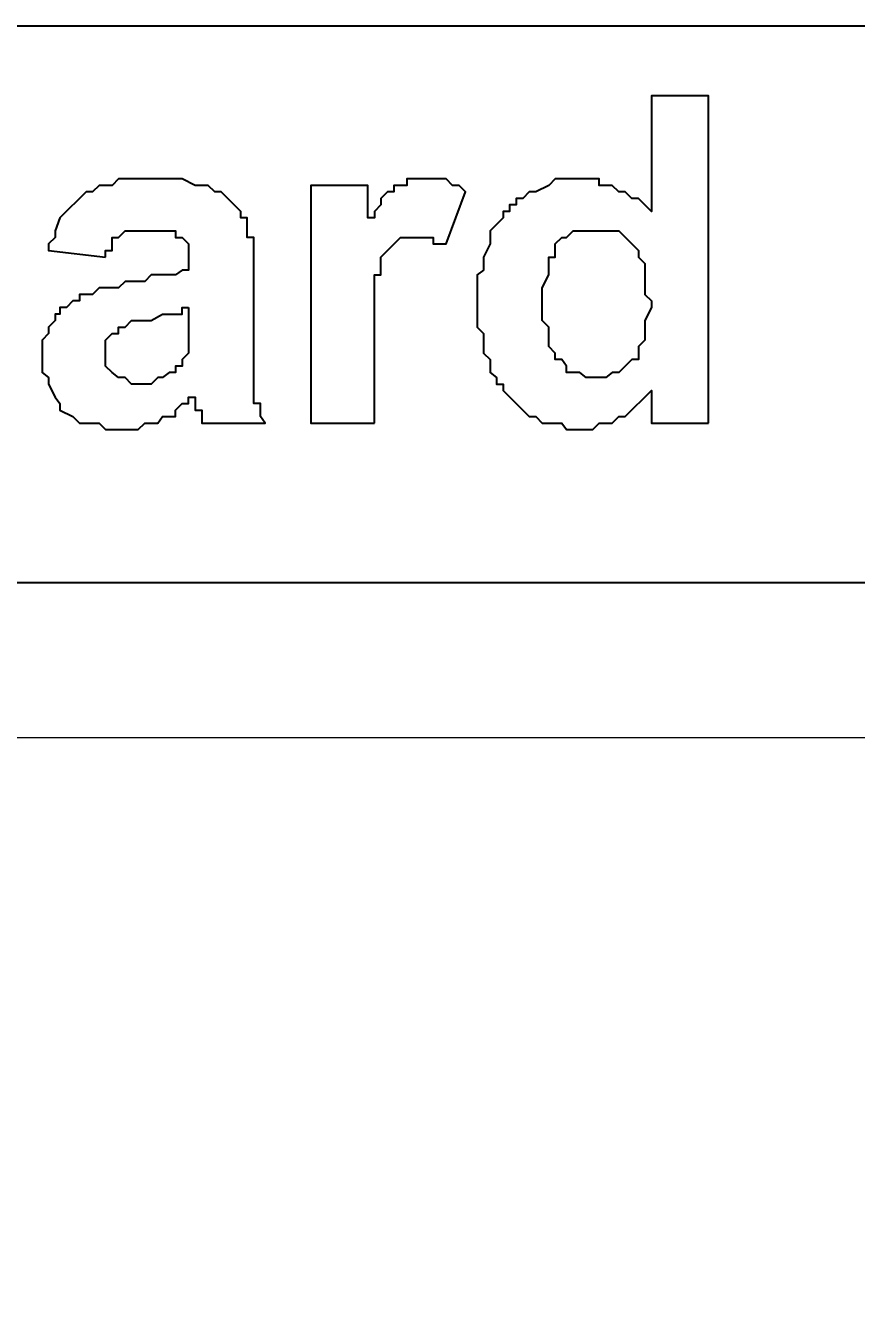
# Model space of a CAD drawing. Header units: millimetres. Extents: x -109 to -14.2, y -107.5 to -24.7.
# Drawn here: x -64.86 to -61.57, y -99.88 to -94.78 of the extents above; entities that cross this region are included whole.
import ezdxf

# ---------------------------------------------------------------- set-up
doc = ezdxf.new("R2010")
doc.units = ezdxf.units.MM
doc.header["$MEASUREMENT"] = 0
doc.layers.add('layer 1', color=7, linetype='Continuous')
doc.styles.get("Standard").update_dxf_attribs({"font": 'Deng.ttf'})
doc.dimstyles.get("Standard").update_dxf_attribs({"dimscale": 20, "dimtxt": 0.18, "dimasz": 0.18, "dimexe": 0.18, "dimexo": 0.0625, "dimgap": 0.09, "dimtad": 0, "dimtih": 1, "dimtoh": 1, "dimdec": 1, "dimzin": 0, "dimdsep": 46, "dimtxsty": 'Standard', "dimcen": 0.09, "dimadec": 0, "dimazin": 0, "dimtfac": 1, "dimtdec": 1, "dimtofl": 0, "dimtmove": 0, "dimatfit": 3, "dimfxl": 1, "dimtolj": 1, "dimtzin": 0, "dimarcsym": 0})

# ---------------------------------------------------------------- blocks, each defined once
blk = doc.blocks.new('*D4')
at = {"color": 0, "lineweight": -2, "transparency": 16777216}
for p, q in [((-87.8141, -96.3616), (-87.8141, -107.5402)), ((-30.8298, -96.3616), (-30.8298, -107.5402)), ((-84.2141, -103.9402), (-65.8407, -103.9402)), ((-34.4298, -103.9402), (-52.8032, -103.9402))]:
    blk.add_line(p, q, dxfattribs=at)
at = {"color": 0, "transparency": 16777216}
for points in [[(-84.2141, -103.3402), (-84.2141, -104.5402), (-87.8141, -103.9402)], [(-34.4298, -103.3402), (-34.4298, -104.5402), (-30.8298, -103.9402)]]:
    blk.add_solid(points, dxfattribs=at)
at = {"layer": 'Defpoints', "color": 0, "transparency": 16777216}
for p in [(-87.8141, -95.1116), (-30.8298, -95.1116), (-30.8298, -103.9402)]:
    blk.add_point(p, dxfattribs=at)
at = {"color": 0, "transparency": 16777216, "insert": (-59.3219, -103.9402), "char_height": 3.6, "attachment_point": 5}
blk.add_mtext('\\A1;57.0', dxfattribs=at)

msp = doc.modelspace()

# ---------------------------------------------------------------- linework, layer by layer
at = {"layer": 'layer 1', "color": 0}
for points, knots in [([(-75.7977, -94.7825), (-75.7977, -94.7825), (-75.7977, -96.9896), (-75.7977, -96.9896), (-75.7977, -96.9896), (-75.7977, -96.9896), (-42.8462, -96.9896), (-42.8462, -96.9896), (-42.8462, -96.9896), (-42.8462, -96.9896), (-42.8462, -94.7825), (-42.8462, -94.7825), (-42.8462, -94.7825), (-42.8462, -94.7825), (-75.7977, -94.7825), (-75.7977, -94.7825)], [0, 0, 0, 0, 0.2, 0.2, 0.2, 0.2, 0.4, 0.4, 0.4, 0.4, 0.6, 0.6, 0.6, 0.6, 1, 1, 1, 1]), ([(-62.155, -96.3572), (-62.155, -96.3572), (-62.3809, -96.3572), (-62.3809, -96.3572), (-62.3809, -96.3572), (-62.3809, -96.3572), (-62.3809, -96.2281), (-62.3809, -96.2281), (-62.3809, -96.2281), (-62.3809, -96.2281), (-62.4841, -96.3313), (-62.4841, -96.3313), (-62.4841, -96.3313), (-62.4841, -96.3313), (-62.51, -96.3313), (-62.51, -96.3313), (-62.51, -96.3313), (-62.51, -96.3313), (-62.5358, -96.3572), (-62.5358, -96.3572), (-62.5358, -96.3572), (-62.5358, -96.3572), (-62.5874, -96.3572), (-62.5874, -96.3572), (-62.5874, -96.3572), (-62.5874, -96.3572), (-62.6132, -96.383), (-62.6132, -96.383), (-62.6132, -96.383), (-62.6132, -96.383), (-62.7165, -96.383), (-62.7165, -96.383), (-62.7165, -96.383), (-62.7165, -96.383), (-62.7358, -96.3572), (-62.7358, -96.3572), (-62.7358, -96.3572), (-62.7358, -96.3572), (-62.8133, -96.3572), (-62.8133, -96.3572), (-62.8133, -96.3572), (-62.8133, -96.3572), (-62.8391, -96.3313), (-62.8391, -96.3313), (-62.8391, -96.3313), (-62.8391, -96.3313), (-62.8649, -96.3313), (-62.8649, -96.3313), (-62.8649, -96.3313), (-62.8649, -96.3313), (-62.9682, -96.2281), (-62.9682, -96.2281), (-62.9682, -96.2281), (-62.9682, -96.2281), (-62.9682, -96.2023), (-62.9682, -96.2023), (-62.9682, -96.2023), (-62.9682, -96.2023), (-62.994, -96.2023), (-62.994, -96.2023), (-62.994, -96.2023), (-62.994, -96.2023), (-62.994, -96.1765), (-62.994, -96.1765), (-62.994, -96.1765), (-62.994, -96.1765), (-63.0198, -96.1571), (-63.0198, -96.1571), (-63.0198, -96.1571), (-63.0198, -96.1571), (-63.0198, -96.1055), (-63.0198, -96.1055), (-63.0198, -96.1055), (-63.0198, -96.1055), (-63.0456, -96.0797), (-63.0456, -96.0797), (-63.0456, -96.0797), (-63.0456, -96.0797), (-63.0456, -96.0022), (-63.0456, -96.0022), (-63.0456, -96.0022), (-63.0456, -96.0022), (-63.0714, -95.9764), (-63.0714, -95.9764), (-63.0714, -95.9764), (-63.0714, -95.9764), (-63.0714, -95.7699), (-63.0714, -95.7699), (-63.0714, -95.7699), (-63.0714, -95.7699), (-63.0456, -95.7505), (-63.0456, -95.7505), (-63.0456, -95.7505), (-63.0456, -95.7505), (-63.0456, -95.6989), (-63.0456, -95.6989), (-63.0456, -95.6989), (-63.0456, -95.6989), (-63.0198, -95.6473), (-63.0198, -95.6473), (-63.0198, -95.6473), (-63.0198, -95.6473), (-63.0198, -95.5956), (-63.0198, -95.5956), (-63.0198, -95.5956), (-63.0198, -95.5956), (-62.9682, -95.544), (-62.9682, -95.544), (-62.9682, -95.544), (-62.9682, -95.544), (-62.9682, -95.5182), (-62.9682, -95.5182), (-62.9682, -95.5182), (-62.9682, -95.5182), (-62.9424, -95.5182), (-62.9424, -95.5182), (-62.9424, -95.5182), (-62.9424, -95.5182), (-62.9424, -95.4924), (-62.9424, -95.4924), (-62.9424, -95.4924), (-62.9424, -95.4924), (-62.9165, -95.4924), (-62.9165, -95.4924), (-62.9165, -95.4924), (-62.9165, -95.4924), (-62.9165, -95.4666), (-62.9165, -95.4666), (-62.9165, -95.4666), (-62.9165, -95.4666), (-62.8907, -95.4666), (-62.8907, -95.4666), (-62.8907, -95.4666), (-62.8907, -95.4666), (-62.8649, -95.4408), (-62.8649, -95.4408), (-62.8649, -95.4408), (-62.8649, -95.4408), (-62.8391, -95.4408), (-62.8391, -95.4408), (-62.8391, -95.4408), (-62.8391, -95.4408), (-62.7875, -95.415), (-62.7875, -95.415), (-62.7875, -95.415), (-62.7875, -95.415), (-62.7617, -95.3891), (-62.7617, -95.3891), (-62.7617, -95.3891), (-62.7617, -95.3891), (-62.5874, -95.3891), (-62.5874, -95.3891), (-62.5874, -95.3891), (-62.5874, -95.3891), (-62.5874, -95.415), (-62.5874, -95.415), (-62.5874, -95.415), (-62.5874, -95.415), (-62.5358, -95.415), (-62.5358, -95.415), (-62.5358, -95.415), (-62.5358, -95.415), (-62.51, -95.4408), (-62.51, -95.4408), (-62.51, -95.4408), (-62.51, -95.4408), (-62.4841, -95.4408), (-62.4841, -95.4408), (-62.4841, -95.4408), (-62.4841, -95.4408), (-62.4584, -95.4666), (-62.4584, -95.4666), (-62.4584, -95.4666), (-62.4584, -95.4666), (-62.4325, -95.4666), (-62.4325, -95.4666), (-62.4325, -95.4666), (-62.4325, -95.4666), (-62.3809, -95.5182), (-62.3809, -95.5182), (-62.3809, -95.5182), (-62.3809, -95.5182), (-62.3809, -95.06), (-62.3809, -95.06), (-62.3809, -95.06), (-62.3809, -95.06), (-62.155, -95.06), (-62.155, -95.06), (-62.155, -95.06), (-62.155, -95.06), (-62.155, -96.3572), (-62.155, -96.3572)], [0, 0, 0, 0, 0.020408, 0.020408, 0.020408, 0.020408, 0.040816, 0.040816, 0.040816, 0.040816, 0.061224, 0.061224, 0.061224, 0.061224, 0.081633, 0.081633, 0.081633, 0.081633, 0.102041, 0.102041, 0.102041, 0.102041, 0.122449, 0.122449, 0.122449, 0.122449, 0.142857, 0.142857, 0.142857, 0.142857, 0.163265, 0.163265, 0.163265, 0.163265, 0.183673, 0.183673, 0.183673, 0.183673, 0.204082, 0.204082, 0.204082, 0.204082, 0.22449, 0.22449, 0.22449, 0.22449, 0.244898, 0.244898, 0.244898, 0.244898, 0.265306, 0.265306, 0.265306, 0.265306, 0.285714, 0.285714, 0.285714, 0.285714, 0.306122, 0.306122, 0.306122, 0.306122, 0.326531, 0.326531, 0.326531, 0.326531, 0.346939, 0.346939, 0.346939, 0.346939, 0.367347, 0.367347, 0.367347, 0.367347, 0.387755, 0.387755, 0.387755, 0.387755, 0.408163, 0.408163, 0.408163, 0.408163, 0.428571, 0.428571, 0.428571, 0.428571, 0.44898, 0.44898, 0.44898, 0.44898, 0.469388, 0.469388, 0.469388, 0.469388, 0.489796, 0.489796, 0.489796, 0.489796, 0.510204, 0.510204, 0.510204, 0.510204, 0.530612, 0.530612, 0.530612, 0.530612, 0.55102, 0.55102, 0.55102, 0.55102, 0.571429, 0.571429, 0.571429, 0.571429, 0.591837, 0.591837, 0.591837, 0.591837, 0.612245, 0.612245, 0.612245, 0.612245, 0.632653, 0.632653, 0.632653, 0.632653, 0.653061, 0.653061, 0.653061, 0.653061, 0.673469, 0.673469, 0.673469, 0.673469, 0.693878, 0.693878, 0.693878, 0.693878, 0.714286, 0.714286, 0.714286, 0.714286, 0.734694, 0.734694, 0.734694, 0.734694, 0.755102, 0.755102, 0.755102, 0.755102, 0.77551, 0.77551, 0.77551, 0.77551, 0.795918, 0.795918, 0.795918, 0.795918, 0.816327, 0.816327, 0.816327, 0.816327, 0.836735, 0.836735, 0.836735, 0.836735, 0.857143, 0.857143, 0.857143, 0.857143, 0.877551, 0.877551, 0.877551, 0.877551, 0.897959, 0.897959, 0.897959, 0.897959, 0.918367, 0.918367, 0.918367, 0.918367, 0.938776, 0.938776, 0.938776, 0.938776, 0.959184, 0.959184, 0.959184, 0.959184, 1, 1, 1, 1]), ([(-64.5428, -95.6989), (-64.5428, -95.6989), (-64.7687, -95.6731), (-64.7687, -95.6731), (-64.7687, -95.6731), (-64.7687, -95.6731), (-64.7687, -95.6473), (-64.7687, -95.6473), (-64.7687, -95.6473), (-64.7687, -95.6473), (-64.7429, -95.6215), (-64.7429, -95.6215), (-64.7429, -95.6215), (-64.7429, -95.6215), (-64.7429, -95.5956), (-64.7429, -95.5956), (-64.7429, -95.5956), (-64.7429, -95.5956), (-64.7235, -95.544), (-64.7235, -95.544), (-64.7235, -95.544), (-64.7235, -95.544), (-64.6203, -95.4408), (-64.6203, -95.4408), (-64.6203, -95.4408), (-64.6203, -95.4408), (-64.5944, -95.4408), (-64.5944, -95.4408), (-64.5944, -95.4408), (-64.5944, -95.4408), (-64.5686, -95.415), (-64.5686, -95.415), (-64.5686, -95.415), (-64.5686, -95.415), (-64.517, -95.415), (-64.517, -95.415), (-64.517, -95.415), (-64.517, -95.415), (-64.4912, -95.3891), (-64.4912, -95.3891), (-64.4912, -95.3891), (-64.4912, -95.3891), (-64.2395, -95.3891), (-64.2395, -95.3891), (-64.2395, -95.3891), (-64.2395, -95.3891), (-64.1879, -95.415), (-64.1879, -95.415), (-64.1879, -95.415), (-64.1879, -95.415), (-64.1362, -95.415), (-64.1362, -95.415), (-64.1362, -95.415), (-64.1362, -95.415), (-64.1104, -95.4408), (-64.1104, -95.4408), (-64.1104, -95.4408), (-64.1104, -95.4408), (-64.0846, -95.4408), (-64.0846, -95.4408), (-64.0846, -95.4408), (-64.0846, -95.4408), (-64.0072, -95.5182), (-64.0072, -95.5182), (-64.0072, -95.5182), (-64.0072, -95.5182), (-64.0072, -95.544), (-64.0072, -95.544), (-64.0072, -95.544), (-64.0072, -95.544), (-63.9814, -95.544), (-63.9814, -95.544), (-63.9814, -95.544), (-63.9814, -95.544), (-63.9814, -95.6215), (-63.9814, -95.6215), (-63.9814, -95.6215), (-63.9814, -95.6215), (-63.9555, -95.6215), (-63.9555, -95.6215), (-63.9555, -95.6215), (-63.9555, -95.6215), (-63.9555, -95.6473), (-63.9555, -95.6473), (-63.9555, -95.6473), (-63.9555, -95.8495), (-63.9555, -96.0517), (-63.9555, -96.2539), (-63.9555, -96.2539), (-63.9555, -96.2539), (-63.9555, -96.2797), (-63.9555, -96.2797), (-63.9555, -96.2797), (-63.9555, -96.2797), (-63.9297, -96.2797), (-63.9297, -96.2797), (-63.9297, -96.2797), (-63.9297, -96.2797), (-63.9297, -96.3313), (-63.9297, -96.3313), (-63.9297, -96.3313), (-63.9297, -96.3313), (-63.9104, -96.3572), (-63.9104, -96.3572), (-63.9104, -96.3572), (-63.9104, -96.3572), (-64.1621, -96.3572), (-64.1621, -96.3572), (-64.1621, -96.3572), (-64.1621, -96.3572), (-64.1621, -96.3056), (-64.1621, -96.3056), (-64.1621, -96.3056), (-64.1621, -96.3056), (-64.1879, -96.3056), (-64.1879, -96.3056), (-64.1879, -96.3056), (-64.1879, -96.3056), (-64.1879, -96.2539), (-64.1879, -96.2539), (-64.1879, -96.2539), (-64.1879, -96.2539), (-64.2137, -96.2539), (-64.2137, -96.2539), (-64.2137, -96.2539), (-64.2137, -96.2539), (-64.2137, -96.2797), (-64.2137, -96.2797), (-64.2137, -96.2797), (-64.2137, -96.2797), (-64.2395, -96.2797), (-64.2395, -96.2797), (-64.2395, -96.2797), (-64.2395, -96.2797), (-64.2653, -96.3056), (-64.2653, -96.3056), (-64.2653, -96.3056), (-64.2653, -96.3056), (-64.2653, -96.3313), (-64.2653, -96.3313), (-64.2653, -96.3313), (-64.2653, -96.3313), (-64.317, -96.3313), (-64.317, -96.3313), (-64.317, -96.3313), (-64.317, -96.3313), (-64.3363, -96.3572), (-64.3363, -96.3572), (-64.3363, -96.3572), (-64.3363, -96.3572), (-64.3879, -96.3572), (-64.3879, -96.3572), (-64.3879, -96.3572), (-64.3879, -96.3572), (-64.4138, -96.383), (-64.4138, -96.383), (-64.4138, -96.383), (-64.4138, -96.383), (-64.5428, -96.383), (-64.5428, -96.383), (-64.5428, -96.383), (-64.5428, -96.383), (-64.5686, -96.3572), (-64.5686, -96.3572), (-64.5686, -96.3572), (-64.5686, -96.3572), (-64.6461, -96.3572), (-64.6461, -96.3572), (-64.6461, -96.3572), (-64.6461, -96.3572), (-64.6719, -96.3313), (-64.6719, -96.3313), (-64.6719, -96.3313), (-64.6719, -96.3313), (-64.7235, -96.3056), (-64.7235, -96.3056), (-64.7235, -96.3056), (-64.7235, -96.3056), (-64.7235, -96.2797), (-64.7235, -96.2797), (-64.7235, -96.2797), (-64.7235, -96.2797), (-64.7429, -96.2539), (-64.7429, -96.2539), (-64.7429, -96.2539), (-64.7429, -96.2539), (-64.7687, -96.2023), (-64.7687, -96.2023), (-64.7687, -96.2023), (-64.7687, -96.2023), (-64.7687, -96.1765), (-64.7687, -96.1765), (-64.7687, -96.1765), (-64.7687, -96.1765), (-64.7945, -96.1571), (-64.7945, -96.1571), (-64.7945, -96.1571), (-64.7945, -96.1571), (-64.7945, -96.028), (-64.7945, -96.028), (-64.7945, -96.028), (-64.7945, -96.028), (-64.7687, -96.0022), (-64.7687, -96.0022), (-64.7687, -96.0022), (-64.7687, -96.0022), (-64.7687, -95.9764), (-64.7687, -95.9764), (-64.7687, -95.9764), (-64.7687, -95.9764), (-64.7429, -95.9506), (-64.7429, -95.9506), (-64.7429, -95.9506), (-64.7429, -95.9506), (-64.7429, -95.9248), (-64.7429, -95.9248), (-64.7429, -95.9248), (-64.7429, -95.9248), (-64.7235, -95.9248), (-64.7235, -95.9248), (-64.7235, -95.9248), (-64.7235, -95.9248), (-64.7235, -95.899), (-64.7235, -95.899), (-64.7235, -95.899), (-64.7235, -95.899), (-64.6977, -95.899), (-64.6977, -95.899), (-64.6977, -95.899), (-64.6977, -95.899), (-64.6719, -95.8732), (-64.6719, -95.8732), (-64.6719, -95.8732), (-64.6719, -95.8732), (-64.6461, -95.8732), (-64.6461, -95.8732), (-64.6461, -95.8732), (-64.6461, -95.8732), (-64.6461, -95.8473), (-64.6461, -95.8473), (-64.6461, -95.8473), (-64.6461, -95.8473), (-64.5944, -95.8473), (-64.5944, -95.8473), (-64.5944, -95.8473), (-64.5944, -95.8473), (-64.5686, -95.8215), (-64.5686, -95.8215), (-64.5686, -95.8215), (-64.5686, -95.8215), (-64.4912, -95.8215), (-64.4912, -95.8215), (-64.4912, -95.8215), (-64.4912, -95.8215), (-64.4654, -95.7957), (-64.4654, -95.7957), (-64.4654, -95.7957), (-64.4654, -95.7957), (-64.3879, -95.7957), (-64.3879, -95.7957), (-64.3879, -95.7957), (-64.3879, -95.7957), (-64.3621, -95.7699), (-64.3621, -95.7699), (-64.3621, -95.7699), (-64.3621, -95.7699), (-64.2653, -95.7699), (-64.2653, -95.7699), (-64.2653, -95.7699), (-64.2653, -95.7699), (-64.2395, -95.7505), (-64.2395, -95.7505), (-64.2395, -95.7505), (-64.2395, -95.7505), (-64.2137, -95.7505), (-64.2137, -95.7505), (-64.2137, -95.7505), (-64.2137, -95.7505), (-64.2137, -95.6473), (-64.2137, -95.6473), (-64.2137, -95.6473), (-64.2137, -95.6473), (-64.2395, -95.6215), (-64.2395, -95.6215), (-64.2395, -95.6215), (-64.2395, -95.6215), (-64.2653, -95.6215), (-64.2653, -95.6215), (-64.2653, -95.6215), (-64.2653, -95.6215), (-64.2653, -95.5956), (-64.2653, -95.5956), (-64.2653, -95.5956), (-64.2653, -95.5956), (-64.4654, -95.5956), (-64.4654, -95.5956), (-64.4654, -95.5956), (-64.4654, -95.5956), (-64.4912, -95.6215), (-64.4912, -95.6215), (-64.4912, -95.6215), (-64.4912, -95.6215), (-64.517, -95.6215), (-64.517, -95.6215), (-64.517, -95.6215), (-64.517, -95.6215), (-64.517, -95.6731), (-64.517, -95.6731), (-64.517, -95.6731), (-64.517, -95.6731), (-64.5428, -95.6731), (-64.5428, -95.6731), (-64.5428, -95.6731), (-64.5428, -95.6731), (-64.5428, -95.6989), (-64.5428, -95.6989)], [0, 0, 0, 0, 0.0125, 0.0125, 0.0125, 0.0125, 0.025, 0.025, 0.025, 0.025, 0.0375, 0.0375, 0.0375, 0.0375, 0.05, 0.05, 0.05, 0.05, 0.0625, 0.0625, 0.0625, 0.0625, 0.075, 0.075, 0.075, 0.075, 0.0875, 0.0875, 0.0875, 0.0875, 0.1, 0.1, 0.1, 0.1, 0.1125, 0.1125, 0.1125, 0.1125, 0.125, 0.125, 0.125, 0.125, 0.1375, 0.1375, 0.1375, 0.1375, 0.15, 0.15, 0.15, 0.15, 0.1625, 0.1625, 0.1625, 0.1625, 0.175, 0.175, 0.175, 0.175, 0.1875, 0.1875, 0.1875, 0.1875, 0.2, 0.2, 0.2, 0.2, 0.2125, 0.2125, 0.2125, 0.2125, 0.225, 0.225, 0.225, 0.225, 0.2375, 0.2375, 0.2375, 0.2375, 0.25, 0.25, 0.25, 0.25, 0.2625, 0.2625, 0.2625, 0.2625, 0.275, 0.275, 0.275, 0.275, 0.2875, 0.2875, 0.2875, 0.2875, 0.3, 0.3, 0.3, 0.3, 0.3125, 0.3125, 0.3125, 0.3125, 0.325, 0.325, 0.325, 0.325, 0.3375, 0.3375, 0.3375, 0.3375, 0.35, 0.35, 0.35, 0.35, 0.3625, 0.3625, 0.3625, 0.3625, 0.375, 0.375, 0.375, 0.375, 0.3875, 0.3875, 0.3875, 0.3875, 0.4, 0.4, 0.4, 0.4, 0.4125, 0.4125, 0.4125, 0.4125, 0.425, 0.425, 0.425, 0.425, 0.4375, 0.4375, 0.4375, 0.4375, 0.45, 0.45, 0.45, 0.45, 0.4625, 0.4625, 0.4625, 0.4625, 0.475, 0.475, 0.475, 0.475, 0.4875, 0.4875, 0.4875, 0.4875, 0.5, 0.5, 0.5, 0.5, 0.5125, 0.5125, 0.5125, 0.5125, 0.525, 0.525, 0.525, 0.525, 0.5375, 0.5375, 0.5375, 0.5375, 0.55, 0.55, 0.55, 0.55, 0.5625, 0.5625, 0.5625, 0.5625, 0.575, 0.575, 0.575, 0.575, 0.5875, 0.5875, 0.5875, 0.5875, 0.6, 0.6, 0.6, 0.6, 0.6125, 0.6125, 0.6125, 0.6125, 0.625, 0.625, 0.625, 0.625, 0.6375, 0.6375, 0.6375, 0.6375, 0.65, 0.65, 0.65, 0.65, 0.6625, 0.6625, 0.6625, 0.6625, 0.675, 0.675, 0.675, 0.675, 0.6875, 0.6875, 0.6875, 0.6875, 0.7, 0.7, 0.7, 0.7, 0.7125, 0.7125, 0.7125, 0.7125, 0.725, 0.725, 0.725, 0.725, 0.7375, 0.7375, 0.7375, 0.7375, 0.75, 0.75, 0.75, 0.75, 0.7625, 0.7625, 0.7625, 0.7625, 0.775, 0.775, 0.775, 0.775, 0.7875, 0.7875, 0.7875, 0.7875, 0.8, 0.8, 0.8, 0.8, 0.8125, 0.8125, 0.8125, 0.8125, 0.825, 0.825, 0.825, 0.825, 0.8375, 0.8375, 0.8375, 0.8375, 0.85, 0.85, 0.85, 0.85, 0.8625, 0.8625, 0.8625, 0.8625, 0.875, 0.875, 0.875, 0.875, 0.8875, 0.8875, 0.8875, 0.8875, 0.9, 0.9, 0.9, 0.9, 0.9125, 0.9125, 0.9125, 0.9125, 0.925, 0.925, 0.925, 0.925, 0.9375, 0.9375, 0.9375, 0.9375, 0.95, 0.95, 0.95, 0.95, 0.9625, 0.9625, 0.9625, 0.9625, 0.975, 0.975, 0.975, 0.975, 1, 1, 1, 1]), ([(-63.478, -96.3572), (-63.478, -96.3572), (-63.7297, -96.3572), (-63.7297, -96.3572), (-63.7297, -96.3572), (-63.7297, -96.3572), (-63.7297, -95.415), (-63.7297, -95.415), (-63.7297, -95.415), (-63.7297, -95.415), (-63.5038, -95.415), (-63.5038, -95.415), (-63.5038, -95.415), (-63.5038, -95.415), (-63.5038, -95.544), (-63.5038, -95.544), (-63.5038, -95.544), (-63.5038, -95.544), (-63.478, -95.544), (-63.478, -95.544), (-63.478, -95.544), (-63.478, -95.544), (-63.478, -95.5182), (-63.478, -95.5182), (-63.478, -95.5182), (-63.478, -95.5182), (-63.4522, -95.4924), (-63.4522, -95.4924), (-63.4522, -95.4924), (-63.4522, -95.4924), (-63.4522, -95.4666), (-63.4522, -95.4666), (-63.4522, -95.4666), (-63.4522, -95.4666), (-63.4264, -95.4408), (-63.4264, -95.4408), (-63.4264, -95.4408), (-63.4264, -95.4408), (-63.4006, -95.4408), (-63.4006, -95.4408), (-63.4006, -95.4408), (-63.4006, -95.4408), (-63.4006, -95.415), (-63.4006, -95.415), (-63.4006, -95.415), (-63.4006, -95.415), (-63.3489, -95.415), (-63.3489, -95.415), (-63.3489, -95.415), (-63.3489, -95.415), (-63.3489, -95.3891), (-63.3489, -95.3891), (-63.3489, -95.3891), (-63.3489, -95.3891), (-63.1941, -95.3891), (-63.1941, -95.3891), (-63.1941, -95.3891), (-63.1941, -95.3891), (-63.1682, -95.415), (-63.1682, -95.415), (-63.1682, -95.415), (-63.1682, -95.415), (-63.1424, -95.415), (-63.1424, -95.415), (-63.1424, -95.415), (-63.1424, -95.415), (-63.1166, -95.4408), (-63.1166, -95.4408), (-63.1166, -95.4408), (-63.1166, -95.4408), (-63.1941, -95.6473), (-63.1941, -95.6473), (-63.1941, -95.6473), (-63.1941, -95.6473), (-63.2457, -95.6473), (-63.2457, -95.6473), (-63.2457, -95.6473), (-63.2457, -95.6473), (-63.2457, -95.6215), (-63.2457, -95.6215), (-63.2457, -95.6215), (-63.2457, -95.6215), (-63.3747, -95.6215), (-63.3747, -95.6215), (-63.3747, -95.6215), (-63.3747, -95.6215), (-63.4522, -95.6989), (-63.4522, -95.6989), (-63.4522, -95.6989), (-63.4522, -95.6989), (-63.4522, -95.7699), (-63.4522, -95.7699), (-63.4522, -95.7699), (-63.4522, -95.7699), (-63.478, -95.7699), (-63.478, -95.7699), (-63.478, -95.7699), (-63.478, -95.7699), (-63.478, -95.7957), (-63.478, -95.7957), (-63.478, -95.7957), (-63.478, -95.8732), (-63.478, -95.9506), (-63.478, -96.028), (-63.478, -96.028), (-63.478, -96.028), (-63.478, -96.0797), (-63.478, -96.0797), (-63.478, -96.0797), (-63.478, -96.0797), (-63.478, -96.3572), (-63.478, -96.3572)], [0, 0, 0, 0, 0.034483, 0.034483, 0.034483, 0.034483, 0.068966, 0.068966, 0.068966, 0.068966, 0.103448, 0.103448, 0.103448, 0.103448, 0.137931, 0.137931, 0.137931, 0.137931, 0.172414, 0.172414, 0.172414, 0.172414, 0.206897, 0.206897, 0.206897, 0.206897, 0.241379, 0.241379, 0.241379, 0.241379, 0.275862, 0.275862, 0.275862, 0.275862, 0.310345, 0.310345, 0.310345, 0.310345, 0.344828, 0.344828, 0.344828, 0.344828, 0.37931, 0.37931, 0.37931, 0.37931, 0.413793, 0.413793, 0.413793, 0.413793, 0.448276, 0.448276, 0.448276, 0.448276, 0.482759, 0.482759, 0.482759, 0.482759, 0.517241, 0.517241, 0.517241, 0.517241, 0.551724, 0.551724, 0.551724, 0.551724, 0.586207, 0.586207, 0.586207, 0.586207, 0.62069, 0.62069, 0.62069, 0.62069, 0.655172, 0.655172, 0.655172, 0.655172, 0.689655, 0.689655, 0.689655, 0.689655, 0.724138, 0.724138, 0.724138, 0.724138, 0.758621, 0.758621, 0.758621, 0.758621, 0.793103, 0.793103, 0.793103, 0.793103, 0.827586, 0.827586, 0.827586, 0.827586, 0.862069, 0.862069, 0.862069, 0.862069, 0.896552, 0.896552, 0.896552, 0.896552, 0.931034, 0.931034, 0.931034, 0.931034, 1, 1, 1, 1]), ([(-62.8133, -95.8732), (-62.8133, -95.8732), (-62.8133, -95.9506), (-62.8133, -95.9506), (-62.8133, -95.9506), (-62.8133, -95.9506), (-62.7875, -95.9764), (-62.7875, -95.9764), (-62.7875, -95.9764), (-62.7875, -95.9764), (-62.7875, -96.0539), (-62.7875, -96.0539), (-62.7875, -96.0539), (-62.7875, -96.0539), (-62.7617, -96.0797), (-62.7617, -96.0797), (-62.7617, -96.0797), (-62.7617, -96.0797), (-62.7617, -96.1055), (-62.7617, -96.1055), (-62.7617, -96.1055), (-62.7617, -96.1055), (-62.7358, -96.1055), (-62.7358, -96.1055), (-62.7358, -96.1055), (-62.7358, -96.1055), (-62.7165, -96.1313), (-62.7165, -96.1313), (-62.7165, -96.1313), (-62.7165, -96.1313), (-62.7165, -96.1571), (-62.7165, -96.1571), (-62.7165, -96.1571), (-62.7165, -96.1571), (-62.6649, -96.1571), (-62.6649, -96.1571), (-62.6649, -96.1571), (-62.6649, -96.1571), (-62.639, -96.1765), (-62.639, -96.1765), (-62.639, -96.1765), (-62.639, -96.1765), (-62.5616, -96.1765), (-62.5616, -96.1765), (-62.5616, -96.1765), (-62.5616, -96.1765), (-62.5358, -96.1571), (-62.5358, -96.1571), (-62.5358, -96.1571), (-62.5358, -96.1571), (-62.51, -96.1571), (-62.51, -96.1571), (-62.51, -96.1571), (-62.51, -96.1571), (-62.4584, -96.1055), (-62.4584, -96.1055), (-62.4584, -96.1055), (-62.4584, -96.1055), (-62.4325, -96.1055), (-62.4325, -96.1055), (-62.4325, -96.1055), (-62.4325, -96.1055), (-62.4325, -96.0539), (-62.4325, -96.0539), (-62.4325, -96.0539), (-62.4325, -96.0539), (-62.4067, -96.028), (-62.4067, -96.028), (-62.4067, -96.028), (-62.4067, -96.028), (-62.4067, -95.9506), (-62.4067, -95.9506), (-62.4067, -95.9506), (-62.4067, -95.9506), (-62.3809, -95.899), (-62.3809, -95.899), (-62.3809, -95.899), (-62.3809, -95.899), (-62.3809, -95.8732), (-62.3809, -95.8732), (-62.3809, -95.8732), (-62.3809, -95.8732), (-62.4067, -95.8473), (-62.4067, -95.8473), (-62.4067, -95.8473), (-62.4067, -95.8473), (-62.4067, -95.7247), (-62.4067, -95.7247), (-62.4067, -95.7247), (-62.4067, -95.7247), (-62.4325, -95.6989), (-62.4325, -95.6989), (-62.4325, -95.6989), (-62.4325, -95.6989), (-62.4325, -95.6731), (-62.4325, -95.6731), (-62.4325, -95.6731), (-62.4325, -95.6731), (-62.51, -95.5956), (-62.51, -95.5956), (-62.51, -95.5956), (-62.51, -95.5956), (-62.6907, -95.5956), (-62.6907, -95.5956), (-62.6907, -95.5956), (-62.6907, -95.5956), (-62.7165, -95.6215), (-62.7165, -95.6215), (-62.7165, -95.6215), (-62.7165, -95.6215), (-62.7358, -95.6215), (-62.7358, -95.6215), (-62.7358, -95.6215), (-62.7358, -95.6215), (-62.7617, -95.6473), (-62.7617, -95.6473), (-62.7617, -95.6473), (-62.7617, -95.6473), (-62.7617, -95.6989), (-62.7617, -95.6989), (-62.7617, -95.6989), (-62.7617, -95.6989), (-62.7875, -95.6989), (-62.7875, -95.6989), (-62.7875, -95.6989), (-62.7875, -95.6989), (-62.7875, -95.7699), (-62.7875, -95.7699), (-62.7875, -95.7699), (-62.7875, -95.7699), (-62.8133, -95.8215), (-62.8133, -95.8215), (-62.8133, -95.8215), (-62.8133, -95.8215), (-62.8133, -95.8732), (-62.8133, -95.8732)], [0, 0, 0, 0, 0.028571, 0.028571, 0.028571, 0.028571, 0.057143, 0.057143, 0.057143, 0.057143, 0.085714, 0.085714, 0.085714, 0.085714, 0.114286, 0.114286, 0.114286, 0.114286, 0.142857, 0.142857, 0.142857, 0.142857, 0.171429, 0.171429, 0.171429, 0.171429, 0.2, 0.2, 0.2, 0.2, 0.228571, 0.228571, 0.228571, 0.228571, 0.257143, 0.257143, 0.257143, 0.257143, 0.285714, 0.285714, 0.285714, 0.285714, 0.314286, 0.314286, 0.314286, 0.314286, 0.342857, 0.342857, 0.342857, 0.342857, 0.371429, 0.371429, 0.371429, 0.371429, 0.4, 0.4, 0.4, 0.4, 0.428571, 0.428571, 0.428571, 0.428571, 0.457143, 0.457143, 0.457143, 0.457143, 0.485714, 0.485714, 0.485714, 0.485714, 0.514286, 0.514286, 0.514286, 0.514286, 0.542857, 0.542857, 0.542857, 0.542857, 0.571429, 0.571429, 0.571429, 0.571429, 0.6, 0.6, 0.6, 0.6, 0.628571, 0.628571, 0.628571, 0.628571, 0.657143, 0.657143, 0.657143, 0.657143, 0.685714, 0.685714, 0.685714, 0.685714, 0.714286, 0.714286, 0.714286, 0.714286, 0.742857, 0.742857, 0.742857, 0.742857, 0.771429, 0.771429, 0.771429, 0.771429, 0.8, 0.8, 0.8, 0.8, 0.828571, 0.828571, 0.828571, 0.828571, 0.857143, 0.857143, 0.857143, 0.857143, 0.885714, 0.885714, 0.885714, 0.885714, 0.914286, 0.914286, 0.914286, 0.914286, 0.942857, 0.942857, 0.942857, 0.942857, 1, 1, 1, 1]), ([(-64.2137, -95.899), (-64.2137, -95.899), (-64.2395, -95.899), (-64.2395, -95.899), (-64.2395, -95.899), (-64.2395, -95.899), (-64.2395, -95.9248), (-64.2395, -95.9248), (-64.2395, -95.9248), (-64.2395, -95.9248), (-64.317, -95.9248), (-64.317, -95.9248), (-64.317, -95.9248), (-64.317, -95.9248), (-64.3621, -95.9506), (-64.3621, -95.9506), (-64.3621, -95.9506), (-64.3621, -95.9506), (-64.4396, -95.9506), (-64.4396, -95.9506), (-64.4396, -95.9506), (-64.4396, -95.9506), (-64.4654, -95.9764), (-64.4654, -95.9764), (-64.4654, -95.9764), (-64.4654, -95.9764), (-64.4912, -95.9764), (-64.4912, -95.9764), (-64.4912, -95.9764), (-64.4912, -95.9764), (-64.4912, -96.0022), (-64.4912, -96.0022), (-64.4912, -96.0022), (-64.4912, -96.0022), (-64.517, -96.0022), (-64.517, -96.0022), (-64.517, -96.0022), (-64.517, -96.0022), (-64.5428, -96.028), (-64.5428, -96.028), (-64.5428, -96.028), (-64.5428, -96.028), (-64.5428, -96.1313), (-64.5428, -96.1313), (-64.5428, -96.1313), (-64.5428, -96.1313), (-64.517, -96.1571), (-64.517, -96.1571), (-64.517, -96.1571), (-64.517, -96.1571), (-64.4912, -96.1765), (-64.4912, -96.1765), (-64.4912, -96.1765), (-64.4912, -96.1765), (-64.4654, -96.1765), (-64.4654, -96.1765), (-64.4654, -96.1765), (-64.4654, -96.1765), (-64.4396, -96.2023), (-64.4396, -96.2023), (-64.4396, -96.2023), (-64.4396, -96.2023), (-64.3621, -96.2023), (-64.3621, -96.2023), (-64.3621, -96.2023), (-64.3621, -96.2023), (-64.3363, -96.1765), (-64.3363, -96.1765), (-64.3363, -96.1765), (-64.3363, -96.1765), (-64.317, -96.1765), (-64.317, -96.1765), (-64.317, -96.1765), (-64.317, -96.1765), (-64.2911, -96.1571), (-64.2911, -96.1571), (-64.2911, -96.1571), (-64.2911, -96.1571), (-64.2653, -96.1571), (-64.2653, -96.1571), (-64.2653, -96.1571), (-64.2653, -96.1571), (-64.2653, -96.1313), (-64.2653, -96.1313), (-64.2653, -96.1313), (-64.2653, -96.1313), (-64.2395, -96.1313), (-64.2395, -96.1313), (-64.2395, -96.1313), (-64.2395, -96.1313), (-64.2395, -96.1055), (-64.2395, -96.1055), (-64.2395, -96.1055), (-64.2395, -96.1055), (-64.2137, -96.0797), (-64.2137, -96.0797), (-64.2137, -96.0797), (-64.2137, -96.0797), (-64.2137, -95.9506), (-64.2137, -95.9506), (-64.2137, -95.9506), (-64.2137, -95.9506), (-64.2137, -95.899), (-64.2137, -95.899)], [0, 0, 0, 0, 0.037037, 0.037037, 0.037037, 0.037037, 0.074074, 0.074074, 0.074074, 0.074074, 0.111111, 0.111111, 0.111111, 0.111111, 0.148148, 0.148148, 0.148148, 0.148148, 0.185185, 0.185185, 0.185185, 0.185185, 0.222222, 0.222222, 0.222222, 0.222222, 0.259259, 0.259259, 0.259259, 0.259259, 0.296296, 0.296296, 0.296296, 0.296296, 0.333333, 0.333333, 0.333333, 0.333333, 0.37037, 0.37037, 0.37037, 0.37037, 0.407407, 0.407407, 0.407407, 0.407407, 0.444444, 0.444444, 0.444444, 0.444444, 0.481481, 0.481481, 0.481481, 0.481481, 0.518519, 0.518519, 0.518519, 0.518519, 0.555556, 0.555556, 0.555556, 0.555556, 0.592593, 0.592593, 0.592593, 0.592593, 0.62963, 0.62963, 0.62963, 0.62963, 0.666667, 0.666667, 0.666667, 0.666667, 0.703704, 0.703704, 0.703704, 0.703704, 0.740741, 0.740741, 0.740741, 0.740741, 0.777778, 0.777778, 0.777778, 0.777778, 0.814815, 0.814815, 0.814815, 0.814815, 0.851852, 0.851852, 0.851852, 0.851852, 0.888889, 0.888889, 0.888889, 0.888889, 0.925926, 0.925926, 0.925926, 0.925926, 1, 1, 1, 1])]:
    msp.add_open_spline(points, degree=3, knots=knots, dxfattribs=at)
at = {"layer": 'layer 1', "color": 0, "lineweight": 18}
msp.add_open_spline([(-85.323, -97.6027), (-85.323, -97.6027), (-33.3209, -97.6027), (-33.3209, -97.6027)], degree=3, dxfattribs=at)

# ---------------------------------------------------------------- dimensions: what is measured, and where the dimension line sits
dim = msp.add_linear_dim(base=(-30.8298, -103.9402), p1=(-87.8141, -95.1116), p2=(-30.8298, -95.1116), dimstyle='Standard')
dim.commit()
dim.dimension.update_dxf_attribs({"geometry": '*D4', "text_midpoint": (-59.3219, -103.9402)})

doc.saveas('drawing.dxf')
